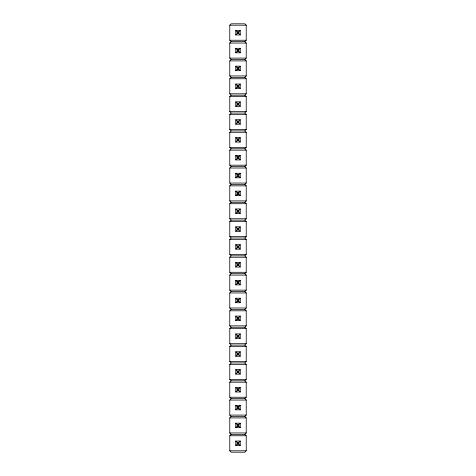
<?xml version="1.0" encoding="UTF-8"?>
<svg xmlns="http://www.w3.org/2000/svg" width="476" height="476" viewBox="0 0 476 476"><rect width="100%" height="100%" fill="white"/><g stroke="black" fill="none" stroke-linecap="round" stroke-linejoin="round"><path stroke-width="0.71" d="M229.777 25.204L231.181 23.8L244.819 23.8L246.223 25.204L246.223 40.246L244.819 41.65L231.181 41.65L229.777 40.246L229.777 25.204L246.223 25.204M235.751 34.974L237.155 33.57L238.845 33.57L240.249 34.974L235.751 34.974L235.751 30.476L240.249 30.476L240.249 34.974M235.751 30.476L237.155 31.88L238.845 31.88L240.249 30.476M244.819 41.65L246.223 43.054L246.223 58.096L244.819 59.5L231.181 59.5L229.777 58.096L229.777 43.054L231.181 41.65M235.751 52.824L237.155 51.42L238.845 51.42L240.249 52.824L235.751 52.824L235.751 48.326L240.249 48.326L240.249 52.824M235.751 48.326L237.155 49.73L238.845 49.73L240.249 48.326M244.819 59.5L246.223 60.904L246.223 75.946L244.819 77.35L231.181 77.35L229.777 75.946L229.777 60.904L231.181 59.5M235.751 70.674L237.155 69.27L238.845 69.27L240.249 70.674L235.751 70.674L235.751 66.176L240.249 66.176L240.249 70.674M235.751 66.176L237.155 67.58L238.845 67.58L240.249 66.176M244.819 77.35L246.223 78.754L246.223 93.796L244.819 95.2L231.181 95.2L229.777 93.796L229.777 78.754L231.181 77.35M235.751 88.524L237.155 87.12L238.845 87.12L240.249 88.524L235.751 88.524L235.751 84.026L240.249 84.026L240.249 88.524M235.751 84.026L237.155 85.43L238.845 85.43L240.249 84.026M244.819 95.2L246.223 96.604L246.223 111.646L244.819 113.05L231.181 113.05L229.777 111.646L229.777 96.604L231.181 95.2M235.751 106.374L237.155 104.97L238.845 104.97L240.249 106.374L235.751 106.374L235.751 101.876L240.249 101.876L240.249 106.374M235.751 101.876L237.155 103.28L238.845 103.28L240.249 101.876M244.819 113.05L246.223 114.454L246.223 129.496L244.819 130.9L231.181 130.9L229.777 129.496L229.777 114.454L231.181 113.05M235.751 124.224L237.155 122.82L238.845 122.82L240.249 124.224L235.751 124.224L235.751 119.726L240.249 119.726L240.249 124.224M235.751 119.726L237.155 121.13L238.845 121.13L240.249 119.726M244.819 130.9L246.223 132.304L246.223 147.346L244.819 148.75L231.181 148.75L229.777 147.346L229.777 132.304L231.181 130.9M235.751 142.074L237.155 140.67L238.845 140.67L240.249 142.074L235.751 142.074L235.751 137.576L240.249 137.576L240.249 142.074M235.751 137.576L237.155 138.98L238.845 138.98L240.249 137.576M244.819 148.75L246.223 150.154L246.223 165.196L244.819 166.6L231.181 166.6L229.777 165.196L229.777 150.154L231.181 148.75M235.751 159.924L237.155 158.52L238.845 158.52L240.249 159.924L235.751 159.924L235.751 155.426L240.249 155.426L240.249 159.924M235.751 155.426L237.155 156.83L238.845 156.83L240.249 155.426M244.819 166.6L246.223 168.004L246.223 183.046L244.819 184.45L231.181 184.45L229.777 183.046L229.777 168.004L231.181 166.6M235.751 177.774L237.155 176.37L238.845 176.37L240.249 177.774L235.751 177.774L235.751 173.276L240.249 173.276L240.249 177.774M235.751 173.276L237.155 174.68L238.845 174.68L240.249 173.276M244.819 184.45L246.223 185.854L246.223 200.896L244.819 202.3L231.181 202.3L229.777 200.896L229.777 185.854L231.181 184.45M235.751 195.624L237.155 194.22L238.845 194.22L240.249 195.624L235.751 195.624L235.751 191.126L240.249 191.126L240.249 195.624M235.751 191.126L237.155 192.53L238.845 192.53L240.249 191.126M244.819 202.3L246.223 203.704L246.223 218.746L244.819 220.15L231.181 220.15L229.777 218.746L229.777 203.704L231.181 202.3M235.751 213.474L237.155 212.07L238.845 212.07L240.249 213.474L240.249 208.976L235.751 208.976L235.751 213.474L240.249 213.474M238.845 212.07L238.845 210.38L240.249 208.976M244.819 220.15L246.223 221.554L246.223 236.596L244.819 238L231.181 238L229.777 236.596L229.777 221.554L231.181 220.15M235.751 231.324L237.155 229.92L238.845 229.92L240.249 231.324L240.249 226.826L235.751 226.826L235.751 231.324L240.249 231.324M238.845 229.92L238.845 228.23L240.249 226.826M244.819 238L246.223 239.404L246.223 254.446L244.819 255.85L231.181 255.85L229.777 254.446L229.777 239.404L231.181 238M235.751 249.174L237.155 247.77L238.845 247.77L240.249 249.174L240.249 244.676L235.751 244.676L235.751 249.174L240.249 249.174M238.845 247.77L238.845 246.08L240.249 244.676M244.819 255.85L246.223 257.254L246.223 272.296L244.819 273.7L231.181 273.7L229.777 272.296L229.777 257.254L231.181 255.85M235.751 267.024L237.155 265.62L238.845 265.62L240.249 267.024L240.249 262.526L235.751 262.526L235.751 267.024L240.249 267.024M238.845 265.62L238.845 263.93L240.249 262.526M244.819 273.7L246.223 275.104L246.223 290.146L244.819 291.55L231.181 291.55L229.777 290.146L229.777 275.104L231.181 273.7M235.751 284.874L237.155 283.47L238.845 283.47L240.249 284.874L240.249 280.376L235.751 280.376L235.751 284.874L240.249 284.874M238.845 283.47L238.845 281.78L240.249 280.376M244.819 291.55L246.223 292.954L246.223 307.996L244.819 309.4L231.181 309.4L229.777 307.996L229.777 292.954L231.181 291.55M235.751 302.724L237.155 301.32L238.845 301.32L240.249 302.724L240.249 298.226L235.751 298.226L235.751 302.724L240.249 302.724M238.845 301.32L238.845 299.63L240.249 298.226M244.819 309.4L246.223 310.804L246.223 325.846L244.819 327.25L231.181 327.25L229.777 325.846L229.777 310.804L231.181 309.4M235.751 320.574L237.155 319.17L238.845 319.17L240.249 320.574L240.249 316.076L235.751 316.076L235.751 320.574L240.249 320.574M238.845 319.17L238.845 317.48L240.249 316.076M244.819 327.25L246.223 328.654L246.223 343.696L244.819 345.1L231.181 345.1L229.777 343.696L229.777 328.654L231.181 327.25M235.751 338.424L237.155 337.02L238.845 337.02L240.249 338.424L240.249 333.926L235.751 333.926L235.751 338.424L240.249 338.424M238.845 337.02L238.845 335.33L240.249 333.926M244.819 345.1L246.223 346.504L246.223 361.546L244.819 362.95L231.181 362.95L229.777 361.546L229.777 346.504L231.181 345.1M235.751 356.274L237.155 354.87L238.845 354.87L240.249 356.274L240.249 351.776L235.751 351.776L235.751 356.274L240.249 356.274M238.845 354.87L238.845 353.18L240.249 351.776M244.819 362.95L246.223 364.354L246.223 379.396L244.819 380.8L231.181 380.8L229.777 379.396L229.777 364.354L231.181 362.95M235.751 374.124L237.155 372.72L238.845 372.72L240.249 374.124L240.249 369.626L235.751 369.626L235.751 374.124L240.249 374.124M238.845 372.72L238.845 371.03L240.249 369.626M231.181 434.35L229.777 435.754L229.777 450.796L231.181 452.2L244.819 452.2L246.223 450.796L246.223 435.754L244.819 434.35L231.181 434.35L229.777 432.946L229.777 417.904L231.181 416.5L244.819 416.5L246.223 415.096L246.223 400.054L244.819 398.65L231.181 398.65L229.777 397.246L229.777 382.204L231.181 380.8M235.751 391.974L237.155 390.57L237.155 388.88L235.751 387.476L240.249 387.476L240.249 391.974L235.751 391.974L235.751 387.476M240.249 391.974L238.845 390.57L238.845 388.88L240.249 387.476M231.181 416.5L229.777 415.096L229.777 400.054L231.181 398.65M244.819 398.65L246.223 397.246L246.223 382.204L244.819 380.8M235.751 409.824L237.155 408.42L237.155 406.73L235.751 405.326L240.249 405.326L240.249 409.824L235.751 409.824L235.751 405.326M240.249 409.824L238.845 408.42L238.845 406.73L240.249 405.326M235.751 427.674L237.155 426.27L237.155 424.58L235.751 423.176L240.249 423.176L240.249 427.674L235.751 427.674L235.751 423.176M240.249 427.674L238.845 426.27L238.845 424.58L240.249 423.176M244.819 434.35L246.223 432.946L246.223 417.904L244.819 416.5M235.751 445.524L237.155 444.12L237.155 442.43L235.751 441.026L240.249 441.026L240.249 445.524L235.751 445.524L235.751 441.026M240.249 445.524L238.845 444.12L238.845 442.43L240.249 441.026M229.777 40.246L246.223 40.246M229.777 43.054L246.223 43.054M229.777 58.096L246.223 58.096M229.777 60.904L246.223 60.904M229.777 75.946L246.223 75.946M229.777 78.754L246.223 78.754M229.777 93.796L246.223 93.796M229.777 96.604L246.223 96.604M229.777 111.646L246.223 111.646M229.777 114.454L246.223 114.454M229.777 129.496L246.223 129.496M229.777 132.304L246.223 132.304M229.777 147.346L246.223 147.346M229.777 150.154L246.223 150.154M229.777 165.196L246.223 165.196M229.777 168.004L246.223 168.004M229.777 183.046L246.223 183.046M229.777 185.854L246.223 185.854M229.777 200.896L246.223 200.896M229.777 203.704L246.223 203.704M235.751 208.976L237.155 210.38L238.845 210.38M229.777 218.746L246.223 218.746M229.777 221.554L246.223 221.554M235.751 226.826L237.155 228.23L238.845 228.23M229.777 236.596L246.223 236.596M229.777 239.404L246.223 239.404M235.751 244.676L237.155 246.08L238.845 246.08M229.777 254.446L246.223 254.446M229.777 257.254L246.223 257.254M235.751 262.526L237.155 263.93L238.845 263.93M229.777 272.296L246.223 272.296M229.777 275.104L246.223 275.104M235.751 280.376L237.155 281.78L238.845 281.78M229.777 290.146L246.223 290.146M229.777 292.954L246.223 292.954M235.751 298.226L237.155 299.63L238.845 299.63M229.777 307.996L246.223 307.996M229.777 310.804L246.223 310.804M235.751 316.076L237.155 317.48L238.845 317.48M229.777 325.846L246.223 325.846M229.777 328.654L246.223 328.654M235.751 333.926L237.155 335.33L238.845 335.33M229.777 343.696L246.223 343.696M229.777 346.504L246.223 346.504M235.751 351.776L237.155 353.18L238.845 353.18M229.777 361.546L246.223 361.546M229.777 364.354L246.223 364.354M235.751 369.626L237.155 371.03L238.845 371.03M229.777 379.396L246.223 379.396M229.777 382.204L246.223 382.204M237.155 388.88L238.845 388.88M237.155 390.57L238.845 390.57M229.777 397.246L246.223 397.246M229.777 400.054L246.223 400.054M237.155 406.73L238.845 406.73M237.155 408.42L238.845 408.42M229.777 415.096L246.223 415.096M229.777 417.904L246.223 417.904M237.155 424.58L238.845 424.58M237.155 426.27L238.845 426.27M229.777 432.946L246.223 432.946M229.777 435.754L246.223 435.754M237.155 442.43L238.845 442.43M237.155 444.12L238.845 444.12M229.777 450.796L246.223 450.796M238.845 31.88L238.845 33.57M238.845 49.73L238.845 51.42M238.845 67.58L238.845 69.27M238.845 85.43L238.845 87.12M238.845 103.28L238.845 104.97M238.845 121.13L238.845 122.82M238.845 138.98L238.845 140.67M238.845 156.83L238.845 158.52M238.845 174.68L238.845 176.37M238.845 192.53L238.845 194.22M238 31.88L238 33.57M238 49.73L238 51.42M238 67.58L238 69.27M238 85.43L238 87.12M238 103.28L238 104.97M238 121.13L238 122.82M238 138.98L238 140.67M238 156.83L238 158.52M238 174.68L238 176.37M238 192.53L238 194.22M238 210.38L238 212.07M238 228.23L238 229.92M238 246.08L238 247.77M238 263.93L238 265.62M238 281.78L238 283.47M238 299.63L238 301.32M238 317.48L238 319.17M238 335.33L238 337.02M238 353.18L238 354.87M238 371.03L238 372.72M238 388.88L238 390.57M238 406.73L238 408.42M238 424.58L238 426.27M238 442.43L238 444.12M237.155 31.88L237.155 33.57M237.155 49.73L237.155 51.42M237.155 67.58L237.155 69.27M237.155 85.43L237.155 87.12M237.155 103.28L237.155 104.97M237.155 121.13L237.155 122.82M237.155 138.98L237.155 140.67M237.155 156.83L237.155 158.52M237.155 174.68L237.155 176.37M237.155 192.53L237.155 194.22M237.155 210.38L237.155 212.07M237.155 228.23L237.155 229.92M237.155 246.08L237.155 247.77M237.155 263.93L237.155 265.62M237.155 281.78L237.155 283.47M237.155 299.63L237.155 301.32M237.155 317.48L237.155 319.17M237.155 335.33L237.155 337.02M237.155 353.18L237.155 354.87M237.155 371.03L237.155 372.72"/></g></svg>
